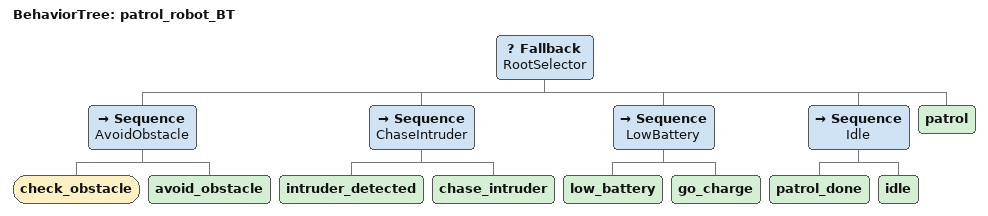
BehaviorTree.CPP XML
<?xml version="1.0" encoding="UTF-8"?>
<root BTCPP_format="4">
  <BehaviorTree ID="patrol_robot_BT">
    <Fallback name="RootSelector">
      <Sequence name="AvoidObstacle">
        <check_obstacle/>
        <avoid_obstacle/>
      </Sequence>
      <Sequence name="ChaseIntruder">
        <intruder_detected/>
        <chase_intruder/>
      </Sequence>
      <Sequence name="LowBattery">
        <low_battery/>
        <go_charge/>
      </Sequence>
      <Sequence name="Idle">
        <patrol_done/>
        <idle/>
      </Sequence>
      <patrol/>
    </Fallback>
  </BehaviorTree>

</root>
